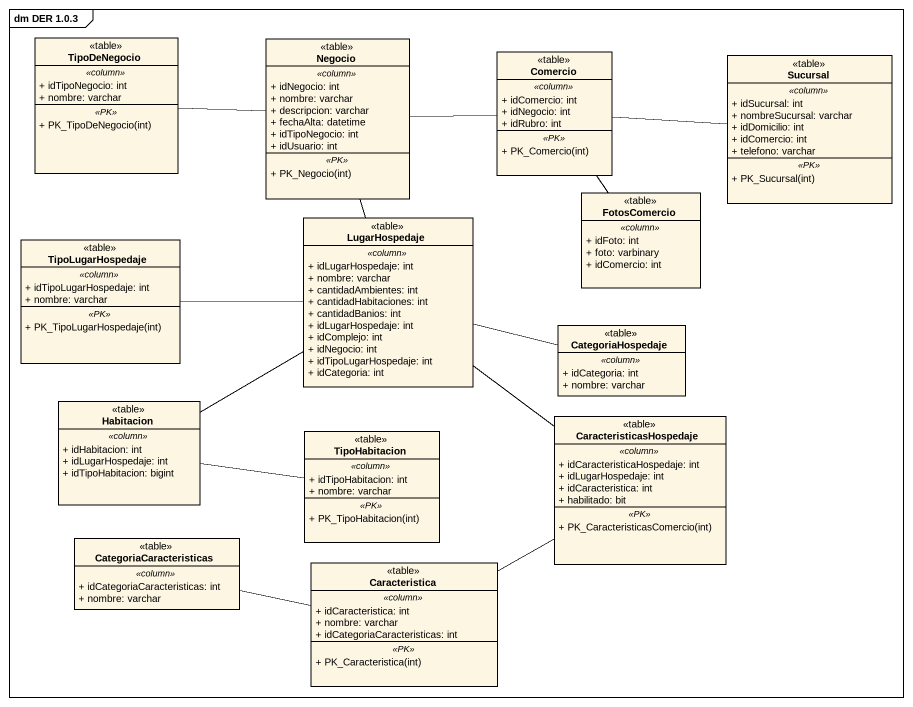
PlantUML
@startuml
mainframe dm DER 1.0.3
hide circle
hide empty members
skinparam classAttributeIconSize 0
class TipoDeNegocio <<table>> {
  .. <<column>> ..
  + idTipoNegocio: int
  + nombre: varchar
  .. <<PK>> ..
  + PK_TipoDeNegocio(int)
}
class Negocio <<table>> {
  .. <<column>> ..
  + idNegocio: int
  + nombre: varchar
  + descripcion: varchar
  + fechaAlta: datetime
  + idTipoNegocio: int
  + idUsuario: int
  .. <<PK>> ..
  + PK_Negocio(int)
}
class Comercio <<table>> {
  .. <<column>> ..
  + idComercio: int
  + idNegocio: int
  + idRubro: int
  .. <<PK>> ..
  + PK_Comercio(int)
}
class Sucursal <<table>> {
  .. <<column>> ..
  + idSucursal: int
  + nombreSucursal: varchar
  + idDomicilio: int
  + idComercio: int
  + telefono: varchar
  .. <<PK>> ..
  + PK_Sucursal(int)
}
class FotosComercio <<table>> {
  .. <<column>> ..
  + idFoto: int
  + foto: varbinary
  + idComercio: int
}
class TipoLugarHospedaje <<table>> {
  .. <<column>> ..
  + idTipoLugarHospedaje: int
  + nombre: varchar
  .. <<PK>> ..
  + PK_TipoLugarHospedaje(int)
}
class LugarHospedaje <<table>> {
  .. <<column>> ..
  + idLugarHospedaje: int
  + nombre: varchar
  + cantidadAmbientes: int
  + cantidadHabitaciones: int
  + cantidadBanios: int
  + idLugarHospedaje: int
  + idComplejo: int
  + idNegocio: int
  + idTipoLugarHospedaje: int
  + idCategoria: int
}
class CategoriaHospedaje <<table>> {
  .. <<column>> ..
  + idCategoria: int
  + nombre: varchar
}
class Habitacion <<table>> {
  .. <<column>> ..
  + idHabitacion: int
  + idLugarHospedaje: int
  + idTipoHabitacion: bigint
}
class CaracteristicasHospedaje <<table>> {
  .. <<column>> ..
  + idCaracteristicaHospedaje: int
  + idLugarHospedaje: int
  + idCaracteristica: int
  + habilitado: bit
  .. <<PK>> ..
  + PK_CaracteristicasComercio(int)
}
class TipoHabitacion <<table>> {
  .. <<column>> ..
  + idTipoHabitacion: int
  + nombre: varchar
  .. <<PK>> ..
  + PK_TipoHabitacion(int)
}
class CategoriaCaracteristicas <<table>> {
  .. <<column>> ..
  + idCategoriaCaracteristicas: int
  + nombre: varchar
}
class Caracteristica <<table>> {
  .. <<column>> ..
  + idCaracteristica: int
  + nombre: varchar
  + idCategoriaCaracteristicas: int
  .. <<PK>> ..
  + PK_Caracteristica(int)
}
Negocio -left- TipoDeNegocio
Negocio -- LugarHospedaje
Comercio -left- Negocio
Sucursal -left- Comercio
FotosComercio -up- Comercio
LugarHospedaje -left- TipoLugarHospedaje
LugarHospedaje -right- CategoriaHospedaje
LugarHospedaje -left- Habitacion
LugarHospedaje -- CaracteristicasHospedaje
Habitacion -right- TipoHabitacion
CaracteristicasHospedaje -left- Caracteristica
Caracteristica -left- CategoriaCaracteristicas
@enduml
